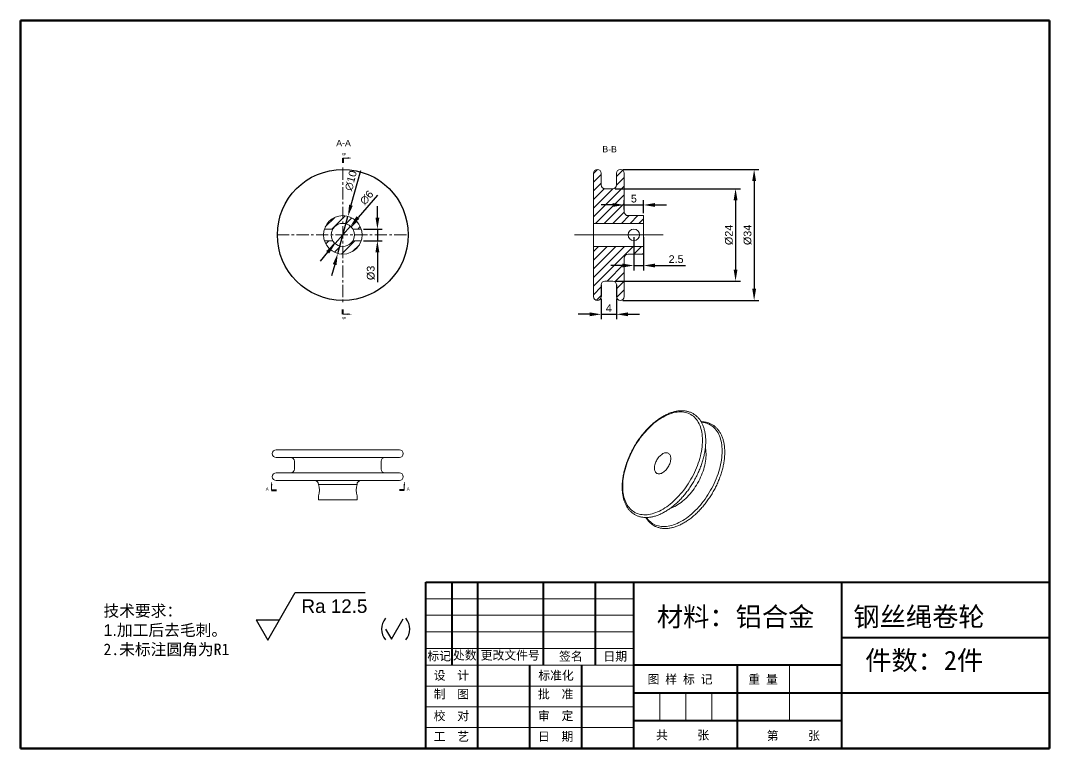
# Model space of a CAD drawing. Header units: millimetres. Extents: x 8228 to 14419, y 2533 to 3289.
# Drawn here: x 13356.7 to 13624, y 2889.9 to 3078.9 of the extents above; entities that cross this region are included whole.
import ezdxf

# ---------------------------------------------------------------- set-up
doc = ezdxf.new("R2010")
doc.units = ezdxf.units.MM
doc.linetypes.add('CENTER', pattern=[50.8, 31.75, -6.35, 6.35, -6.35])
for name, color, linetype, lineweight in [('AM_5', 3, 'Continuous', 25), ('中心线', 1, 'CENTER', 5), ('标注', 3, 'Continuous', 5), ('粗实线', 7, 'Continuous', 40), ('线框', 7, 'Continuous', 60), ('细实线', 5, 'Continuous', 5)]:
    doc.layers.add(name, color=color, linetype=linetype, lineweight=lineweight)
doc.styles.get("Standard").update_dxf_attribs({"font": 'arial.ttf'})
doc.styles.add('样式 2', font='arial.ttf', dxfattribs={"height": 2})
doc.dimstyles.new('样式0-2', dxfattribs={"dimtxt": 2, "dimasz": 3, "dimexe": 1.25, "dimexo": 0.625, "dimtad": 1, "dimdsep": 46, "dimtxsty": 'Standard', "dimcen": 2.5, "dimazin": 0, "dimtfac": 1, "dimtmove": 0, "dimatfit": 3, "dimfxl": 1, "dimarcsym": 0})

# ---------------------------------------------------------------- blocks, each defined once
blk = doc.blocks.new('*D128')
at = {"layer": 'Defpoints', "color": 0, "transparency": 16777216}
for p in [(13445.19, 3024.73), (13445.19, 3021.73), (13449.41, 3021.73)]:
    blk.add_point(p, dxfattribs=at)
at = {"layer": '标注', "color": 0, "lineweight": -2, "transparency": 16777216}
for p, q in [((13449.41, 3027.73), (13449.41, 3030.73)), ((13445.82, 3024.73), (13450.66, 3024.73)), ((13449.41, 3024.73), (13449.41, 3021.73)), ((13445.82, 3021.73), (13450.66, 3021.73)), ((13449.41, 3018.73), (13449.41, 3011))]:
    blk.add_line(p, q, dxfattribs=at)
at = {"layer": '标注', "color": 0, "transparency": 16777216}
for points in [[(13448.91, 3027.73), (13449.91, 3027.73), (13449.41, 3024.73)], [(13448.91, 3018.73), (13449.91, 3018.73), (13449.41, 3021.73)]]:
    blk.add_solid(points, dxfattribs=at)
at = {"layer": '标注', "color": 0, "transparency": 16777216, "insert": (13447.71, 3013.36), "char_height": 2, "attachment_point": 5, "rotation": 90}
blk.add_mtext('%%C3', dxfattribs=at)
blk = doc.blocks.new('*D129')
at = {"layer": 'Defpoints', "color": 0, "transparency": 16777216}
for p in [(13516.04, 3023.23), (13518.54, 3023.23), (13518.54, 3015.28)]:
    blk.add_point(p, dxfattribs=at)
at = {"layer": '标注', "color": 0, "lineweight": -2, "transparency": 16777216}
for p, q in [((13516.04, 3022.61), (13516.04, 3014.03)), ((13518.54, 3022.61), (13518.54, 3014.03)), ((13513.04, 3015.28), (13510.04, 3015.28)), ((13516.04, 3015.28), (13518.54, 3015.28)), ((13521.54, 3015.28), (13529.48, 3015.28))]:
    blk.add_line(p, q, dxfattribs=at)
at = {"layer": '标注', "color": 0, "transparency": 16777216}
for points in [[(13513.04, 3015.78), (13513.04, 3014.78), (13516.04, 3015.28)], [(13521.54, 3015.78), (13521.54, 3014.78), (13518.54, 3015.28)]]:
    blk.add_solid(points, dxfattribs=at)
at = {"layer": '标注', "color": 0, "transparency": 16777216, "insert": (13527.01, 3016.93), "char_height": 2, "attachment_point": 5, "rotation": 359.9974}
blk.add_mtext('2.5', dxfattribs=at)
blk = doc.blocks.new('*D130')
at = {"layer": 'Defpoints', "color": 0, "transparency": 16777216}
for p in [(13512.54, 3040.23), (13512.54, 3006.23), (13547.29, 3006.23)]:
    blk.add_point(p, dxfattribs=at)
at = {"layer": '标注', "color": 0, "lineweight": -2, "transparency": 16777216}
for p, q in [((13513.16, 3040.23), (13548.54, 3040.23)), ((13547.29, 3037.23), (13547.29, 3009.23)), ((13513.16, 3006.23), (13548.54, 3006.23))]:
    blk.add_line(p, q, dxfattribs=at)
at = {"layer": '标注', "color": 0, "transparency": 16777216}
for points in [[(13546.79, 3037.23), (13547.79, 3037.23), (13547.29, 3040.23)], [(13546.79, 3009.23), (13547.79, 3009.23), (13547.29, 3006.23)]]:
    blk.add_solid(points, dxfattribs=at)
at = {"layer": '标注', "color": 0, "transparency": 16777216, "insert": (13545.59, 3023.23), "char_height": 2, "attachment_point": 5, "rotation": 90}
blk.add_mtext('%%C34', dxfattribs=at)
blk = doc.blocks.new('*D131')
at = {"layer": 'Defpoints', "color": 0, "transparency": 16777216}
for p in [(13507.54, 3007.23), (13511.54, 3007.23), (13511.54, 3002.61)]:
    blk.add_point(p, dxfattribs=at)
at = {"layer": '标注', "color": 0, "lineweight": -2, "transparency": 16777216}
for p, q in [((13507.54, 3006.61), (13507.54, 3001.36)), ((13511.54, 3006.61), (13511.54, 3001.36)), ((13504.54, 3002.61), (13501.54, 3002.61)), ((13507.54, 3002.61), (13511.54, 3002.61)), ((13514.54, 3002.61), (13517.54, 3002.61))]:
    blk.add_line(p, q, dxfattribs=at)
at = {"layer": '标注', "color": 0, "transparency": 16777216}
for points in [[(13504.54, 3003.11), (13504.54, 3002.11), (13507.54, 3002.61)], [(13514.54, 3003.11), (13514.54, 3002.11), (13511.54, 3002.61)]]:
    blk.add_solid(points, dxfattribs=at)
at = {"layer": '标注', "color": 0, "transparency": 16777216, "insert": (13509.54, 3004.23), "char_height": 2, "attachment_point": 5}
blk.add_mtext('4', dxfattribs=at)
blk = doc.blocks.new('*D132')
at = {"layer": 'Defpoints', "color": 0, "transparency": 16777216}
for p in [(13510.54, 3035.23), (13510.54, 3011.23), (13542.46, 3011.23)]:
    blk.add_point(p, dxfattribs=at)
at = {"layer": '标注', "color": 0, "lineweight": -2, "transparency": 16777216}
for p, q in [((13511.16, 3035.23), (13543.71, 3035.23)), ((13542.46, 3032.23), (13542.46, 3014.23)), ((13511.16, 3011.23), (13543.71, 3011.23))]:
    blk.add_line(p, q, dxfattribs=at)
at = {"layer": '标注', "color": 0, "transparency": 16777216}
for points in [[(13541.96, 3032.23), (13542.96, 3032.23), (13542.46, 3035.23)], [(13541.96, 3014.23), (13542.96, 3014.23), (13542.46, 3011.23)]]:
    blk.add_solid(points, dxfattribs=at)
at = {"layer": '标注', "color": 0, "transparency": 16777216, "insert": (13540.76, 3023.23), "char_height": 2, "attachment_point": 5, "rotation": 90}
blk.add_mtext('%%C24', dxfattribs=at)
blk = doc.blocks.new('*D133')
at = {"layer": 'Defpoints', "color": 0, "transparency": 16777216}
for p in [(13513.54, 3029.23), (13518.54, 3031), (13518.54, 3028.23)]:
    blk.add_point(p, dxfattribs=at)
at = {"layer": '标注', "color": 0, "lineweight": -2, "transparency": 16777216}
for p, q in [((13513.54, 3029.86), (13513.54, 3032.25)), ((13518.54, 3028.86), (13518.54, 3032.25)), ((13510.54, 3031), (13507.54, 3031)), ((13513.54, 3031), (13518.54, 3031)), ((13521.54, 3031), (13524.54, 3031))]:
    blk.add_line(p, q, dxfattribs=at)
at = {"layer": '标注', "color": 0, "transparency": 16777216}
for points in [[(13510.54, 3031.5), (13510.54, 3030.5), (13513.54, 3031)], [(13521.54, 3031.5), (13521.54, 3030.5), (13518.54, 3031)]]:
    blk.add_solid(points, dxfattribs=at)
at = {"layer": '标注', "color": 0, "transparency": 16777216, "insert": (13516.04, 3032.64), "char_height": 2, "attachment_point": 5}
blk.add_mtext('5', dxfattribs=at)
blk = doc.blocks.new('*D134')
at = {"layer": 'Defpoints', "color": 0, "transparency": 16777216}
for p in [(13442.4, 3025.49), (13438.45, 3020.97)]:
    blk.add_point(p, dxfattribs=at)
at = {"layer": '标注', "color": 0, "lineweight": -2, "transparency": 16777216}
for p, q in [((13449.46, 3033.58), (13444.37, 3027.75)), ((13438.45, 3020.97), (13442.4, 3025.49)), ((13436.48, 3018.71), (13434.5, 3016.45))]:
    blk.add_line(p, q, dxfattribs=at)
at = {"layer": '标注', "color": 0, "transparency": 16777216}
for points in [[(13443.99, 3028.08), (13444.75, 3027.42), (13442.4, 3025.49)], [(13436.1, 3019.04), (13436.85, 3018.38), (13438.45, 3020.97)]]:
    blk.add_solid(points, dxfattribs=at)
at = {"layer": '标注', "color": 0, "transparency": 16777216, "insert": (13446.62, 3032.92), "char_height": 2, "attachment_point": 5, "rotation": 48.8758}
blk.add_mtext('∅6', dxfattribs=at)
blk = doc.blocks.new('*D135')
at = {"layer": 'Defpoints', "color": 0, "transparency": 16777216}
for p in [(13441.75, 3028.05), (13439.1, 3018.41)]:
    blk.add_point(p, dxfattribs=at)
at = {"layer": '标注', "color": 0, "lineweight": -2, "transparency": 16777216}
for p, q in [((13445, 3039.9), (13442.54, 3030.95)), ((13439.1, 3018.41), (13441.75, 3028.05)), ((13438.31, 3015.52), (13437.51, 3012.62))]:
    blk.add_line(p, q, dxfattribs=at)
at = {"layer": '标注', "color": 0, "transparency": 16777216}
for points in [[(13442.06, 3031.08), (13443.02, 3030.82), (13441.75, 3028.05)], [(13437.83, 3015.65), (13438.79, 3015.39), (13439.1, 3018.41)]]:
    blk.add_solid(points, dxfattribs=at)
at = {"layer": '标注', "color": 0, "transparency": 16777216, "insert": (13442.52, 3037.32), "char_height": 2, "attachment_point": 5, "rotation": 74.6607}
blk.add_mtext('∅10', dxfattribs=at)

msp = doc.modelspace()

# ---------------------------------------------------------------- hatches: boundary and pattern name
at = {"layer": '中心线'}
h = msp.add_hatch(dxfattribs=at)
h.set_pattern_fill('ANSI31', color=256, scale=0.5)
h.set_pattern_definition([(45, (38.0792, 0), (-1.12253202, 1.12253202), [])])
h.paths.add_polyline_path([(13508.539, 3035.233, -0.4142136), (13507.539, 3036.233), (13507.539, 3039.233, 0.4142136), (13506.539, 3040.233, 0.4142136), (13505.539, 3039.233), (13505.539, 3026.233), (13518.539, 3026.233), (13518.539, 3028.233), (13514.539, 3028.233, -0.4142136), (13513.539, 3029.233), (13513.539, 3039.233, 0.4142136), (13512.539, 3040.233, 0.4142136), (13511.539, 3039.233), (13511.539, 3036.233, -0.4142136), (13510.539, 3035.233)])
h.paths.add_polyline_path([(13513.539, 3017.233, -0.4142136), (13514.539, 3018.233), (13518.539, 3018.233), (13518.539, 3020.233), (13505.539, 3020.233), (13505.539, 3007.233, 0.4142136), (13506.539, 3006.233, 0.4142136), (13507.539, 3007.233), (13507.539, 3010.233, -0.4142136), (13508.539, 3011.233), (13510.539, 3011.233, -0.4142136), (13511.539, 3010.233), (13511.539, 3007.233, 0.4142136), (13512.539, 3006.233, 0.4142136), (13513.539, 3007.233)])
h = msp.add_hatch(dxfattribs=at)
h.set_pattern_fill('ANSI31', color=256, scale=0.5)
h.set_pattern_definition([(45, (2.8083, -4.1369), (-1.12253202, 1.12253202), [])])
h.paths.add_polyline_path([(13435.654, 3024.733), (13437.826, 3024.733, -0.5773503), (13443.022, 3024.733), (13445.194, 3024.733, 0.7337994)])
h.paths.add_polyline_path([(13437.826, 3021.733), (13435.654, 3021.733, 0.7337994), (13445.194, 3021.733), (13443.022, 3021.733, -0.5773503)])

# ---------------------------------------------------------------- linework, layer by layer
at = {"linetype": 'Continuous', "lineweight": 15}
for p, q in [((13505.539, 3039.233), (13505.539, 3007.233)), ((13507.539, 3036.233), (13507.539, 3039.233)), ((13511.539, 3039.233), (13511.539, 3036.233)), ((13513.539, 3029.233), (13513.539, 3039.233)), ((13508.539, 3035.233), (13510.539, 3035.233)), ((13518.539, 3026.233), (13505.539, 3026.233)), ((13514.539, 3028.233), (13518.539, 3028.233)), ((13518.539, 3018.233), (13518.539, 3028.233)), ((13437.826, 3024.733), (13435.654, 3024.733)), ((13443.022, 3024.733), (13445.194, 3024.733)), ((13437.826, 3021.733), (13435.654, 3021.733)), ((13443.022, 3021.733), (13445.194, 3021.733)), ((13518.539, 3020.233), (13505.539, 3020.233)), ((13518.539, 3018.233), (13514.539, 3018.233)), ((13513.539, 3007.233), (13513.539, 3017.233)), ((13510.539, 3011.233), (13508.539, 3011.233)), ((13455.112, 2967.438), (13423.112, 2967.438)), ((13423.112, 2965.438), (13455.112, 2965.438)), ((13427.851, 2962.438), (13427.851, 2964.438)), ((13450.372, 2964.438), (13450.372, 2962.438)), ((13455.112, 2961.438), (13423.112, 2961.438)), ((13423.112, 2959.438), (13455.112, 2959.438)), ((13434.112, 2958.438), (13444.112, 2958.438)), ((13434.112, 2954.438), (13434.112, 2955.438)), ((13434.112, 2954.438), (13444.112, 2954.438)), ((13444.112, 2955.443), (13444.112, 2954.438))]:
    msp.add_line(p, q, dxfattribs=at)
for p, q in [((13507.539, 3010.233), (13507.539, 3007.233)), ((13511.539, 3010.233), (13511.539, 3007.233))]:
    msp.add_line(p, q)
at = {"linetype": 'Continuous', "lineweight": 15, "flags": 128}
for points in [[(13533.856, 2969.897), (13533.845, 2970.439), (13533.813, 2970.967), (13533.758, 2971.48), (13533.683, 2971.978), (13533.585, 2972.458), (13533.467, 2972.921), (13533.327, 2973.365), (13533.167, 2973.788), (13532.987, 2974.191), (13532.786, 2974.573), (13532.566, 2974.932), (13532.327, 2975.268), (13532.07, 2975.58), (13531.794, 2975.867), (13531.501, 2976.129), (13531.191, 2976.366), (13530.865, 2976.577), (13530.524, 2976.761), (13530.167, 2976.917), (13529.797, 2977.047), (13529.414, 2977.149), (13529.018, 2977.223), (13528.61, 2977.269), (13528.192, 2977.287), (13527.764, 2977.277), (13527.327, 2977.239), (13526.881, 2977.173), (13526.429, 2977.079), (13525.971, 2976.957), (13525.507, 2976.808), (13525.039, 2976.632), (13524.568, 2976.429), (13524.095, 2976.199), (13523.62, 2975.944), (13523.145, 2975.664), (13522.671, 2975.359), (13522.199, 2975.03), (13521.729, 2974.677), (13521.263, 2974.302), (13520.802, 2973.905), (13520.347, 2973.487), (13519.898, 2973.049), (13519.457, 2972.592), (13519.024, 2972.116), (13518.601, 2971.623), (13518.188, 2971.114), (13517.786, 2970.59), (13517.396, 2970.052), (13517.019, 2969.501), (13516.655, 2968.938), (13516.307, 2968.365), (13515.973, 2967.782), (13515.655, 2967.191), (13515.353, 2966.594), (13515.069, 2965.99), (13514.802, 2965.383), (13514.554, 2964.772), (13514.324, 2964.159), (13514.114, 2963.546), (13513.924, 2962.934), (13513.753, 2962.324), (13513.603, 2961.717), (13513.474, 2961.115), (13513.366, 2960.519), (13513.28, 2959.929), (13513.215, 2959.349), (13513.171, 2958.777), (13513.149, 2958.217), (13513.149, 2957.669), (13513.171, 2957.134), (13513.215, 2956.613), (13513.28, 2956.107), (13513.366, 2955.618), (13513.474, 2955.146), (13513.603, 2954.693), (13513.753, 2954.259), (13513.924, 2953.846), (13514.114, 2953.453), (13514.324, 2953.083), (13514.554, 2952.736), (13514.802, 2952.412), (13515.069, 2952.112), (13515.353, 2951.837), (13515.655, 2951.587), (13515.973, 2951.364), (13516.307, 2951.166), (13516.655, 2950.996), (13517.019, 2950.853), (13517.396, 2950.737), (13517.786, 2950.649), (13518.188, 2950.589), (13518.601, 2950.557), (13519.024, 2950.553), (13519.457, 2950.577), (13519.898, 2950.629), (13520.347, 2950.709), (13520.802, 2950.817), (13521.263, 2950.952), (13521.729, 2951.115), (13522.199, 2951.305), (13522.671, 2951.521), (13523.145, 2951.763), (13523.62, 2952.031), (13524.095, 2952.324), (13524.568, 2952.641), (13525.039, 2952.982), (13525.507, 2953.346), (13525.971, 2953.732), (13526.429, 2954.14), (13526.881, 2954.568), (13527.327, 2955.016), (13527.764, 2955.482), (13528.192, 2955.967), (13528.61, 2956.468), (13529.018, 2956.984), (13529.414, 2957.515), (13529.797, 2958.06), (13530.167, 2958.617), (13530.524, 2959.185), (13530.865, 2959.764), (13531.191, 2960.351), (13531.501, 2960.945), (13531.794, 2961.546), (13532.07, 2962.151), (13532.327, 2962.761), (13532.566, 2963.372), (13532.786, 2963.985), (13532.987, 2964.598), (13533.167, 2965.21), (13533.327, 2965.818), (13533.467, 2966.423), (13533.585, 2967.022), (13533.683, 2967.615), (13533.758, 2968.2), (13533.813, 2968.776), (13533.845, 2969.342), (13533.856, 2969.897)], [(13519.317, 2949.839), (13519.512, 2949.567), (13519.769, 2949.251), (13520.045, 2948.959), (13520.338, 2948.692), (13520.648, 2948.451), (13520.974, 2948.236), (13521.316, 2948.047), (13521.673, 2947.886), (13522.043, 2947.752), (13522.427, 2947.645), (13522.824, 2947.566), (13523.232, 2947.515), (13523.652, 2947.492), (13524.081, 2947.497), (13524.519, 2947.53), (13524.966, 2947.591), (13525.42, 2947.68), (13525.88, 2947.797), (13526.346, 2947.941), (13526.816, 2948.113), (13527.289, 2948.311), (13527.765, 2948.536), (13528.243, 2948.786), (13528.721, 2949.062), (13529.198, 2949.363), (13529.674, 2949.688), (13530.148, 2950.036), (13530.618, 2950.408), (13531.083, 2950.801), (13531.543, 2951.216), (13531.997, 2951.65), (13532.444, 2952.105), (13532.882, 2952.578), (13533.312, 2953.068), (13533.731, 2953.575), (13534.139, 2954.098), (13534.536, 2954.635), (13534.92, 2955.185), (13535.291, 2955.747), (13535.647, 2956.321), (13535.989, 2956.904), (13536.315, 2957.496), (13536.625, 2958.095), (13536.919, 2958.7), (13537.194, 2959.31), (13537.452, 2959.923), (13537.691, 2960.539), (13537.911, 2961.156), (13538.111, 2961.773), (13538.291, 2962.388), (13538.451, 2963.001), (13538.591, 2963.609), (13538.709, 2964.212), (13538.806, 2964.809), (13538.882, 2965.397), (13538.937, 2965.977), (13538.969, 2966.547), (13538.98, 2967.105), (13538.969, 2967.65), (13538.937, 2968.182), (13538.882, 2968.699), (13538.806, 2969.2), (13538.709, 2969.684), (13538.591, 2970.151), (13538.451, 2970.598), (13538.291, 2971.026), (13538.111, 2971.433), (13537.911, 2971.818), (13537.691, 2972.181), (13537.452, 2972.521), (13537.194, 2972.838), (13536.919, 2973.129), (13536.625, 2973.396), (13536.315, 2973.637), (13535.989, 2973.852), (13535.647, 2974.041), (13535.291, 2974.202), (13534.92, 2974.337), (13534.536, 2974.443), (13534.139, 2974.522), (13533.731, 2974.573), (13533.604, 2974.583)], [(13525.585, 2952.289), (13525.873, 2952.39), (13526.276, 2952.554), (13526.682, 2952.744), (13527.089, 2952.96), (13527.497, 2953.202), (13527.904, 2953.468), (13528.309, 2953.759), (13528.711, 2954.072), (13529.108, 2954.408), (13529.5, 2954.765), (13529.885, 2955.143), (13530.262, 2955.539), (13530.631, 2955.954), (13530.989, 2956.386), (13531.337, 2956.833), (13531.672, 2957.294), (13531.995, 2957.768), (13532.304, 2958.254), (13532.598, 2958.75), (13532.877, 2959.255), (13533.139, 2959.767), (13533.384, 2960.285), (13533.611, 2960.807), (13533.82, 2961.332), (13534.009, 2961.859), (13534.179, 2962.385), (13534.329, 2962.909), (13534.458, 2963.431), (13534.566, 2963.947), (13534.653, 2964.458), (13534.718, 2964.96), (13534.762, 2965.454), (13534.784, 2965.937), (13534.784, 2966.408), (13534.762, 2966.865), (13534.718, 2967.308), (13534.653, 2967.735), (13534.616, 2967.925)], [(13521.38, 2962.694), (13521.391, 2962.453), (13521.424, 2962.226), (13521.477, 2962.017), (13521.552, 2961.828), (13521.647, 2961.66), (13521.76, 2961.515), (13521.892, 2961.394), (13522.04, 2961.3), (13522.203, 2961.232), (13522.379, 2961.192), (13522.567, 2961.181), (13522.765, 2961.197), (13522.97, 2961.241), (13523.18, 2961.312), (13523.394, 2961.411), (13523.609, 2961.535), (13523.823, 2961.683), (13524.033, 2961.855), (13524.238, 2962.047), (13524.436, 2962.259), (13524.624, 2962.488), (13524.8, 2962.732), (13524.963, 2962.987), (13525.111, 2963.253), (13525.243, 2963.525), (13525.356, 2963.801), (13525.451, 2964.078), (13525.525, 2964.354), (13525.579, 2964.626), (13525.612, 2964.89), (13525.623, 2965.144), (13525.612, 2965.385), (13525.579, 2965.612), (13525.525, 2965.821), (13525.451, 2966.01), (13525.356, 2966.179), (13525.243, 2966.324), (13525.111, 2966.444), (13524.963, 2966.538), (13524.8, 2966.606), (13524.624, 2966.646), (13524.436, 2966.658), (13524.238, 2966.642), (13524.033, 2966.597), (13523.823, 2966.526), (13523.609, 2966.428), (13523.394, 2966.304), (13523.18, 2966.155), (13522.97, 2965.984), (13522.765, 2965.791), (13522.567, 2965.579), (13522.379, 2965.35), (13522.203, 2965.107), (13522.04, 2964.851), (13521.892, 2964.586), (13521.76, 2964.313), (13521.647, 2964.037), (13521.552, 2963.76), (13521.477, 2963.484), (13521.424, 2963.213), (13521.391, 2962.949), (13521.38, 2962.694)]]:
    msp.add_lwpolyline(points, dxfattribs=at)
msp.add_circle((13440.424, 3023.233), 17)
at = {"linetype": 'Continuous', "lineweight": 15}
for centre, radius in [((13440.424, 3023.233), 5), ((13440.424, 3023.233), 3), ((13516.039, 3023.233), 1.5)]:
    msp.add_circle(centre, radius, dxfattribs=at)
for centre, radius, start, end in [((13506.539, 3039.233), 1, 90, 180), ((13506.539, 3039.233), 1, 0, 90), ((13512.539, 3039.233), 1, 90, 180), ((13512.539, 3039.233), 1, 0, 90), ((13508.539, 3036.233), 1, 180, 270), ((13510.539, 3036.233), 1, 270, 0), ((13514.539, 3029.233), 1, 180, 270), ((13514.539, 3017.233), 1, 90, 180), ((13508.539, 3010.233), 1, 90, 180), ((13510.539, 3010.233), 1, 0, 90), ((13506.539, 3007.233), 1, 180, 270), ((13506.539, 3007.233), 1, 270, 0), ((13512.539, 3007.233), 1, 180, 270), ((13512.539, 3007.233), 1, 270, 0), ((13423.112, 2966.438), 1, 90, 180), ((13455.112, 2966.438), 1, 0, 90), ((13423.112, 2966.438), 1, 180, 270), ((13426.851, 2964.438), 1, 0, 90), ((13451.372, 2964.438), 1, 90, 180), ((13455.112, 2966.438), 1, 270, 0), ((13426.851, 2962.438), 1, 270, 0), ((13451.372, 2962.438), 1, 180, 270), ((13423.112, 2960.438), 1, 90, 180), ((13423.112, 2960.438), 1, 180, 270), ((13433.112, 2958.438), 1, 0, 90), ((13445.112, 2958.438), 1, 90, 180), ((13455.112, 2960.438), 1, 0, 90), ((13455.112, 2960.438), 1, 270, 0), ((13429.257, 2956.938), 5.081, 342.8302, 17.1698), ((13448.966, 2956.938), 5.081, 162.8302, 197.1698)]:
    msp.add_arc(centre, radius, start, end, dxfattribs=at)
for points, knots in [([(13534.71, 2969.693), (13534.709, 2969.787), (13534.708, 2970.059), (13534.69, 2970.501), (13534.649, 2971.014), (13534.588, 2971.513), (13534.507, 2971.999), (13534.406, 2972.47), (13534.285, 2972.925), (13534.144, 2973.364), (13533.983, 2973.784), (13533.804, 2974.186), (13533.606, 2974.569), (13533.39, 2974.931), (13533.155, 2975.272), (13532.904, 2975.591), (13532.636, 2975.888), (13532.352, 2976.162), (13532.053, 2976.413), (13531.739, 2976.641), (13531.411, 2976.844), (13531.07, 2977.024), (13530.716, 2977.179), (13530.349, 2977.309), (13529.971, 2977.415), (13529.582, 2977.496), (13529.182, 2977.551), (13528.772, 2977.582), (13528.353, 2977.586), (13527.926, 2977.565), (13527.491, 2977.519), (13527.049, 2977.447), (13526.601, 2977.349), (13526.149, 2977.226), (13525.692, 2977.078), (13525.232, 2976.905), (13524.769, 2976.708), (13524.305, 2976.487), (13523.841, 2976.243), (13523.377, 2975.975), (13522.915, 2975.685), (13522.454, 2975.373), (13521.996, 2975.04), (13521.542, 2974.686), (13521.092, 2974.313), (13520.648, 2973.92), (13520.209, 2973.509), (13519.777, 2973.08), (13519.353, 2972.634), (13518.937, 2972.173), (13518.53, 2971.696), (13518.133, 2971.204), (13517.746, 2970.699), (13517.37, 2970.182), (13517.006, 2969.653), (13516.654, 2969.113), (13516.315, 2968.564), (13515.99, 2968.006), (13515.679, 2967.44), (13515.382, 2966.867), (13515.101, 2966.289), (13514.836, 2965.706), (13514.587, 2965.119), (13514.354, 2964.53), (13514.139, 2963.94), (13513.941, 2963.348), (13513.761, 2962.758), (13513.6, 2962.169), (13513.457, 2961.582), (13513.333, 2961), (13513.228, 2960.422), (13513.142, 2959.849), (13513.076, 2959.284), (13513.03, 2958.726), (13513.004, 2958.177), (13512.997, 2957.637), (13513.011, 2957.109), (13513.045, 2956.592), (13513.099, 2956.087), (13513.173, 2955.596), (13513.267, 2955.12), (13513.382, 2954.66), (13513.516, 2954.215), (13513.669, 2953.789), (13513.842, 2953.38), (13514.034, 2952.991), (13514.244, 2952.622), (13514.472, 2952.273), (13514.718, 2951.946), (13514.98, 2951.642), (13515.258, 2951.359), (13515.552, 2951.1), (13515.861, 2950.865), (13516.184, 2950.653), (13516.521, 2950.465), (13516.871, 2950.302), (13517.233, 2950.163), (13517.608, 2950.048), (13517.993, 2949.959), (13518.389, 2949.895), (13518.796, 2949.856), (13519.211, 2949.842), (13519.636, 2949.855), (13520.068, 2949.892), (13520.508, 2949.955), (13520.954, 2950.044), (13521.405, 2950.159), (13521.861, 2950.298), (13522.32, 2950.462), (13522.781, 2950.651), (13523.245, 2950.864), (13523.709, 2951.101), (13524.173, 2951.36), (13524.636, 2951.643), (13525.098, 2951.947), (13525.557, 2952.273), (13526.012, 2952.62), (13526.464, 2952.986), (13526.91, 2953.373), (13527.351, 2953.777), (13527.785, 2954.2), (13528.212, 2954.64), (13528.631, 2955.097), (13529.041, 2955.569), (13529.442, 2956.055), (13529.832, 2956.555), (13530.212, 2957.069), (13530.58, 2957.594), (13530.936, 2958.13), (13531.28, 2958.676), (13531.61, 2959.231), (13531.926, 2959.795), (13532.227, 2960.365), (13532.514, 2960.941), (13532.785, 2961.523), (13533.04, 2962.108), (13533.278, 2962.697), (13533.499, 2963.287), (13533.703, 2963.878), (13533.889, 2964.469), (13534.057, 2965.059), (13534.206, 2965.646), (13534.337, 2966.23), (13534.448, 2966.81), (13534.541, 2967.384), (13534.613, 2967.952), (13534.666, 2968.513), (13534.699, 2969.055), (13534.709, 2969.447), (13534.71, 2969.654), (13534.71, 2969.693)], [0, 0, 0, 0, 0.00362916, 0.01050527, 0.01738327, 0.02426086, 0.03113658, 0.03800859, 0.04487468, 0.05173224, 0.05857835, 0.06540984, 0.07222354, 0.07901648, 0.08578624, 0.09253129, 0.09925127, 0.10594724, 0.11262178, 0.11927892, 0.12592395, 0.13256301, 0.13920144, 0.14584481, 0.15249923, 0.15916994, 0.16586094, 0.17257484, 0.17931277, 0.1860745, 0.19285867, 0.19966309, 0.20648499, 0.2133214, 0.22016934, 0.227026, 0.23388889, 0.24075587, 0.24762516, 0.25449531, 0.26136496, 0.26823338, 0.27510005, 0.28196465, 0.28882698, 0.29568696, 0.30254459, 0.30939995, 0.31625316, 0.32310438, 0.32995379, 0.3368016, 0.34364802, 0.35049328, 0.35733762, 0.36418128, 0.37102449, 0.37786751, 0.38471057, 0.39155385, 0.39839759, 0.40524203, 0.41208743, 0.41893401, 0.42578204, 0.43263174, 0.43948334, 0.44633708, 0.45319314, 0.46005171, 0.46691295, 0.47377694, 0.48064375, 0.48751333, 0.49438554, 0.50126012, 0.50813661, 0.51501437, 0.52189226, 0.5287688, 0.53564232, 0.54251072, 0.54937154, 0.55622194, 0.56305883, 0.56987901, 0.5766794, 0.58345738, 0.59021104, 0.59693961, 0.60364363, 0.61032517, 0.61698776, 0.62363631, 0.63027669, 0.63691493, 0.64355588, 0.65020585, 0.65687043, 0.66355407, 0.67025989, 0.6769895, 0.68374313, 0.69051979, 0.69731752, 0.70413374, 0.71096549, 0.71780979, 0.72466374, 0.73152475, 0.73839054, 0.74525921, 0.75212923, 0.75899914, 0.76586806, 0.77273538, 0.77960072, 0.78646385, 0.79332464, 0.80018307, 0.80703921, 0.81389314, 0.82074502, 0.82759503, 0.83444337, 0.84129024, 0.84813588, 0.85498051, 0.86182437, 0.86866771, 0.87551077, 0.88235378, 0.88919697, 0.89604052, 0.9028847, 0.90972973, 0.91657588, 0.92342338, 0.93027248, 0.9371234, 0.94397638, 0.95083162, 0.95768931, 0.96454961, 0.97141265, 0.97827849, 0.98514712, 0.99201845, 0.99852896, 1, 1, 1, 1]), ([(13519.152, 2949.849), (13519.192, 2949.78), (13519.303, 2949.59), (13519.505, 2949.301), (13519.756, 2948.981), (13520.024, 2948.684), (13520.308, 2948.41), (13520.607, 2948.159), (13520.921, 2947.932), (13521.249, 2947.728), (13521.59, 2947.549), (13521.944, 2947.394), (13522.311, 2947.263), (13522.689, 2947.157), (13523.078, 2947.077), (13523.478, 2947.021), (13523.888, 2946.991), (13524.306, 2946.986), (13524.734, 2947.007), (13525.169, 2947.054), (13525.611, 2947.126), (13526.058, 2947.223), (13526.511, 2947.346), (13526.968, 2947.494), (13527.428, 2947.667), (13527.891, 2947.864), (13528.354, 2948.085), (13528.819, 2948.33), (13529.282, 2948.598), (13529.745, 2948.888), (13530.206, 2949.2), (13530.664, 2949.533), (13531.118, 2949.886), (13531.568, 2950.26), (13532.012, 2950.653), (13532.451, 2951.064), (13532.882, 2951.493), (13533.307, 2951.938), (13533.723, 2952.4), (13534.13, 2952.877), (13534.527, 2953.368), (13534.914, 2953.873), (13535.29, 2954.391), (13535.654, 2954.92), (13536.006, 2955.459), (13536.345, 2956.009), (13536.67, 2956.567), (13536.981, 2957.133), (13537.278, 2957.705), (13537.559, 2958.284), (13537.824, 2958.867), (13538.073, 2959.453), (13538.306, 2960.042), (13538.521, 2960.633), (13538.719, 2961.224), (13538.898, 2961.815), (13539.06, 2962.404), (13539.203, 2962.99), (13539.327, 2963.573), (13539.432, 2964.151), (13539.518, 2964.723), (13539.584, 2965.289), (13539.63, 2965.847), (13539.656, 2966.396), (13539.663, 2966.935), (13539.649, 2967.464), (13539.615, 2967.981), (13539.561, 2968.485), (13539.487, 2968.976), (13539.392, 2969.452), (13539.278, 2969.913), (13539.144, 2970.357), (13538.991, 2970.784), (13538.818, 2971.192), (13538.626, 2971.582), (13538.416, 2971.951), (13538.188, 2972.299), (13537.942, 2972.626), (13537.68, 2972.931), (13537.401, 2973.213), (13537.107, 2973.472), (13536.798, 2973.708), (13536.475, 2973.92), (13536.139, 2974.107), (13535.789, 2974.271), (13535.426, 2974.41), (13535.052, 2974.524), (13534.667, 2974.614), (13534.27, 2974.677), (13533.884, 2974.716), (13533.627, 2974.721), (13533.508, 2974.724)], [0, 0, 0, 0, 0.00636679, 0.01763435, 0.02886076, 0.04004544, 0.05119016, 0.06229922, 0.07337932, 0.08443926, 0.09548927, 0.10653823, 0.1175954, 0.12867097, 0.13977365, 0.15091011, 0.16208467, 0.17329923, 0.1845534, 0.19584494, 0.20717016, 0.21852449, 0.22990296, 0.24130062, 0.2527128, 0.26413535, 0.27556469, 0.28699789, 0.29843252, 0.30986632, 0.32129807, 0.33272692, 0.34415231, 0.35557392, 0.36699162, 0.37840541, 0.38981543, 0.40122186, 0.41262498, 0.42402509, 0.43542253, 0.44681766, 0.45821087, 0.46960254, 0.48099308, 0.49238287, 0.50377234, 0.51516188, 0.52655179, 0.53794246, 0.54933431, 0.56072773, 0.57212314, 0.58352095, 0.59492154, 0.6063253, 0.61773261, 0.62914379, 0.64055915, 0.65197894, 0.66340333, 0.67483239, 0.68626607, 0.69770414, 0.70914613, 0.72059132, 0.7320386, 0.74348612, 0.7549314, 0.76637163, 0.77780335, 0.78922245, 0.80062421, 0.81200347, 0.82335493, 0.83467346, 0.84595467, 0.85719543, 0.86839441, 0.87955254, 0.89067323, 0.90176241, 0.9128282, 0.92388041, 0.93492905, 0.94598219, 0.95705036, 0.96814283, 0.97926705, 0.99042816, 1, 1, 1, 1])]:
    msp.add_open_spline(points, degree=3, knots=knots, dxfattribs=at)
at = {"layer": 'AM_5'}
for points in [[(13417.902, 2923.255), (13420.933, 2918.005), (13428.048, 2930.329)], [(13428.048, 2930.329), (13446.228, 2930.329)], [(13417.902, 2923.255), (13423.964, 2923.255)], [(13451.556, 2920.879), (13453.072, 2918.254), (13456.103, 2923.504)]]:
    msp.add_lwpolyline(points, dxfattribs=at)
for centre, start, end in [((13454.764, 2920.879), 138.88791, 221.11209), ((13453.563, 2920.879), 318.88791, 41.11209)]:
    msp.add_arc(centre, 4.258, start, end, dxfattribs=at)
at = {"layer": '中心线', "ltscale": 0.1}
for p, q in [((13440.424, 3040.719), (13440.424, 3005.746)), ((13423.31, 3023.233), (13457.538, 3023.233))]:
    msp.add_line(p, q, dxfattribs=at)
at = {"layer": '中心线'}
msp.add_line((13523.658, 3023.233), (13500.625, 3023.233), dxfattribs=at)
at = {"layer": '粗实线', "ltscale": 0.1}
for p, q in [((13440.424, 3043.191), (13440.424, 3041.955)), ((13440.424, 3002.653), (13440.424, 3003.889)), ((13421.931, 2956.938), (13423.167, 2956.938)), ((13456.406, 2956.938), (13455.17, 2956.938)), ((13462.005, 2933.084), (13624.005, 2933.084)), ((13462.005, 2889.884), (13462.005, 2933.084)), ((13468.817, 2911.484), (13468.817, 2933.084)), ((13475.505, 2889.884), (13475.505, 2933.084)), ((13492.605, 2911.484), (13492.605, 2933.084)), ((13506.105, 2911.484), (13506.105, 2933.084)), ((13516.005, 2889.884), (13516.005, 2933.084)), ((13570.005, 2933.084), (13570.005, 2889.884)), ((13570.005, 2918.684), (13624.005, 2918.684)), ((13489.005, 2889.884), (13489.005, 2911.484)), ((13502.505, 2889.884), (13502.505, 2911.484)), ((13570.005, 2911.484), (13516.005, 2911.484)), ((13543.005, 2889.884), (13543.005, 2911.484)), ((13516.005, 2904.284), (13624.005, 2904.284)), ((13570.005, 2897.084), (13516.005, 2897.084))]:
    msp.add_line(p, q, dxfattribs=at)
for points in [[(13442.761, 3043.191, 0, 0.407, 0), (13441.645, 3043.191, 0.407, 0.407, 0)], [(13442.761, 3002.653, 0, 0.407, 0), (13441.645, 3002.653, 0.407, 0.407, 0)], [(13421.931, 2959.275, 0, 0.407, 0), (13421.931, 2958.159, 0.407, 0.407, 0)], [(13456.406, 2959.275, 0, 0.407, 0), (13456.406, 2958.159, 0.407, 0.407, 0)]]:
    msp.add_lwpolyline(points, format="xyseb", dxfattribs=at)
at = {"layer": '线框', "ltscale": 0.1}
for p, q in [((13356.705, 3078.884), (13624.005, 3078.884)), ((13356.705, 2889.884), (13356.705, 3078.884)), ((13624.005, 3078.884), (13624.005, 2889.884)), ((13624.005, 2889.884), (13356.705, 2889.884))]:
    msp.add_line(p, q, dxfattribs=at)
at = {"layer": '细实线'}
for p, q in [((13441.645, 3043.191), (13440.424, 3043.191)), ((13441.645, 3002.653), (13440.424, 3002.653)), ((13421.931, 2958.159), (13421.931, 2956.938)), ((13456.406, 2958.159), (13456.406, 2956.938)), ((13516.005, 2928.764), (13462.005, 2928.764)), ((13516.005, 2924.444), (13462.005, 2924.444)), ((13516.005, 2920.124), (13462.005, 2920.124)), ((13516.005, 2915.804), (13462.005, 2915.804)), ((13516.005, 2911.484), (13462.005, 2911.484)), ((13556.505, 2897.084), (13556.505, 2911.484)), ((13516.005, 2906.084), (13462.005, 2906.084)), ((13522.755, 2897.084), (13522.755, 2904.284)), ((13529.505, 2897.084), (13529.505, 2904.284)), ((13536.255, 2897.084), (13536.255, 2904.284)), ((13516.005, 2900.684), (13462.005, 2900.684)), ((13516.005, 2895.284), (13462.005, 2895.284))]:
    msp.add_line(p, q, dxfattribs=at)

# ---------------------------------------------------------------- texts
at = {"layer": 'AM_5', "insert": (13429.683, 2928.579), "char_height": 3.5, "width": 18.09925, "attachment_point": 1}
msp.add_mtext('Ra 12.5', dxfattribs=at)
at = {"layer": '中心线', "char_height": 5, "attachment_point": 1, "style": '样式 2'}
for s, insert in [('{\\fSimSun|b0|i0|c134|p2;\\C2;材料：铝合金}', (13522.011, 2926.572)), ('{\\fSimSun|b0|i0|c134|p2;\\C2;钢丝绳卷轮}', (13573.075, 2926.584)), ('{\\fSimSun|b0|i0|c134|p2;\\C2;件数：2件}', (13576.134, 2915.252))]:
    msp.add_mtext_dynamic_manual_height_columns(s, width=150.08792, gutter_width=10, heights=[0], dxfattribs=dict(at, insert=insert))
at = {"layer": '标注', "insert": (13378.236, 2927.114), "char_height": 3, "attachment_point": 1, "style": '样式 2'}
msp.add_mtext_dynamic_manual_height_columns('{\\fSimSun|b0|i0|c134|p2;\\C0;技术要求：\\fArial|b0|i0|c0|p34;\\P1.\\fSimSun|b0|i0|c134|p2;加工后去毛刺。\\P2.未标注圆角为R1}', width=65.6412, gutter_width=10, heights=[0], dxfattribs=at)
at = {"layer": '粗实线', "ltscale": 0.1, "attachment_point": 7, "style": '样式 2'}
for s, insert, char_height in [('A-A', (13438.713, 3046.266), 1.628), ('B-B', (13507.848, 3044.677), 1.628), ('A', (13420.402, 2956.827), 0.814), ('A', (13457.027, 2956.827), 0.814)]:
    msp.add_mtext_dynamic_manual_height_columns(s, width=7.61663, gutter_width=10, heights=[0], dxfattribs=dict(at, insert=insert, char_height=char_height))
at = {"layer": '粗实线', "ltscale": 0.1, "char_height": 0.814, "rotation": 270, "style": '样式 2'}
for insert, attachment_point in [((13440.313, 3043.813), 9), ((13440.313, 3002.031), 7)]:
    msp.add_mtext_dynamic_manual_height_columns('B', width=7.61663, gutter_width=10, heights=[0], dxfattribs=dict(at, insert=insert, attachment_point=attachment_point))
at = {"layer": '细实线', "char_height": 2.25, "attachment_point": 1}
for s, insert, width in [('{\\f宋体|b0|i0|c134|p2;标记}', (13462.398, 2914.98), 7.875), ('{\\f宋体|b0|i0|c134|p2;处数}', (13469.027, 2915.189), 7.875), ('{\\f宋体|b0|i0|c134|p2;更改文件号}', (13476.244, 2915.189), 16.875), ('{\\f宋体|b0|i0|c134|p2;签名}', (13496.602, 2914.904), 7.875), ('{\\f宋体|b0|i0|c134|p2;日期}', (13508.13, 2914.904), 7.875), ('{\\f宋体|b0|i0|c134|p2;设  计}', (13464.027, 2909.957), 18), ('{\\f宋体|b0|i0|c134|p2;标准化}', (13491.213, 2909.957), 18), ('{\\f宋体|b0|i0|c134|p2;图 样 标 记}', (13519.597, 2908.942), 20.27709), ('\\f宋体|b0|i0|c134|p2;重 量', (13545.761, 2908.94), 11.25), ('{\\f宋体|b0|i0|c134|p2;制  图}', (13464.027, 2905.096), 18), ('{\\f宋体|b0|i0|c134|p2;批  准}', (13491.122, 2905.096), 18), ('{\\f宋体|b0|i0|c134|p2;校  对}', (13464.027, 2899.447), 18), ('{\\f宋体|b0|i0|c134|p2;审  定}', (13491.122, 2899.447), 18), ('{\\f宋体|b0|i0|c134|p2;工  艺}', (13464.027, 2894.081), 18), ('{\\f宋体|b0|i0|c134|p2;日  期}', (13491.122, 2894.081), 18), ('{\\f宋体|b0|i0|c134|p2; 共     张}', (13520.263, 2894.447), 18.19458), ('{\\f宋体|b0|i0|c134|p2; 第     张}', (13549.05, 2894.314), 22.5)]:
    msp.add_mtext(s, dxfattribs=dict(at, insert=insert, width=width))

# ---------------------------------------------------------------- dimensions: what is measured, and where the dimension line sits
at = {"layer": '标注'}
for p1, p2, picture, middle in [((13439.102, 3018.411), (13441.747, 3028.055), '*D135', (13442.524, 3037.321)), ((13438.451, 3020.973), (13442.397, 3025.493), '*D134', (13446.619, 3032.916))]:
    dim = msp.add_diameter_dim_2p(p1=p1, p2=p2, dimstyle='样式0-2', dxfattribs=at)
    dim.commit()
    dim.dimension.update_dxf_attribs({"geometry": picture, "text_midpoint": middle})
dim = msp.add_linear_dim(base=(13547.295, 3006.233), p1=(13512.539, 3040.233), p2=(13512.539, 3006.233), angle=90, text='%%C<>', dimstyle='样式0-2', dxfattribs=at)
dim.commit()
dim.dimension.update_dxf_attribs({"geometry": '*D130', "text_midpoint": (13547.295, 3023.233), "dimtype": 160})
for base, p1, p2, picture, middle in [((13518.539, 3030.999), (13513.539, 3029.233), (13518.539, 3028.233), '*D133', (13516.039, 3032.641)), ((13511.539, 3002.607), (13507.539, 3007.233), (13511.539, 3007.233), '*D131', (13509.539, 3004.232))]:
    dim = msp.add_linear_dim(base=base, p1=p1, p2=p2, dimstyle='样式0-2', dxfattribs=at)
    dim.commit()
    dim.dimension.update_dxf_attribs({"geometry": picture, "text_midpoint": middle})
for base, p1, p2, picture, middle in [((13542.459, 3011.233), (13510.539, 3035.233), (13510.539, 3011.233), '*D132', (13540.757, 3023.233)), ((13449.411, 3021.733), (13445.194, 3024.733), (13445.194, 3021.733), '*D128', (13447.709, 3013.364))]:
    dim = msp.add_linear_dim(base=base, p1=p1, p2=p2, angle=90, text='%%C<>', dimstyle='样式0-2', dxfattribs=at)
    dim.commit()
    dim.dimension.update_dxf_attribs({"geometry": picture, "text_midpoint": middle})
dim = msp.add_linear_dim(base=(13518.539, 3015.283), p1=(13516.039, 3023.233), p2=(13518.539, 3023.233), angle=359.99743, dimstyle='样式0-2', dxfattribs=at)
dim.commit()
dim.dimension.update_dxf_attribs({"geometry": '*D129', "text_midpoint": (13527.009, 3015.283), "dimtype": 161})

doc.saveas('drawing.dxf')
